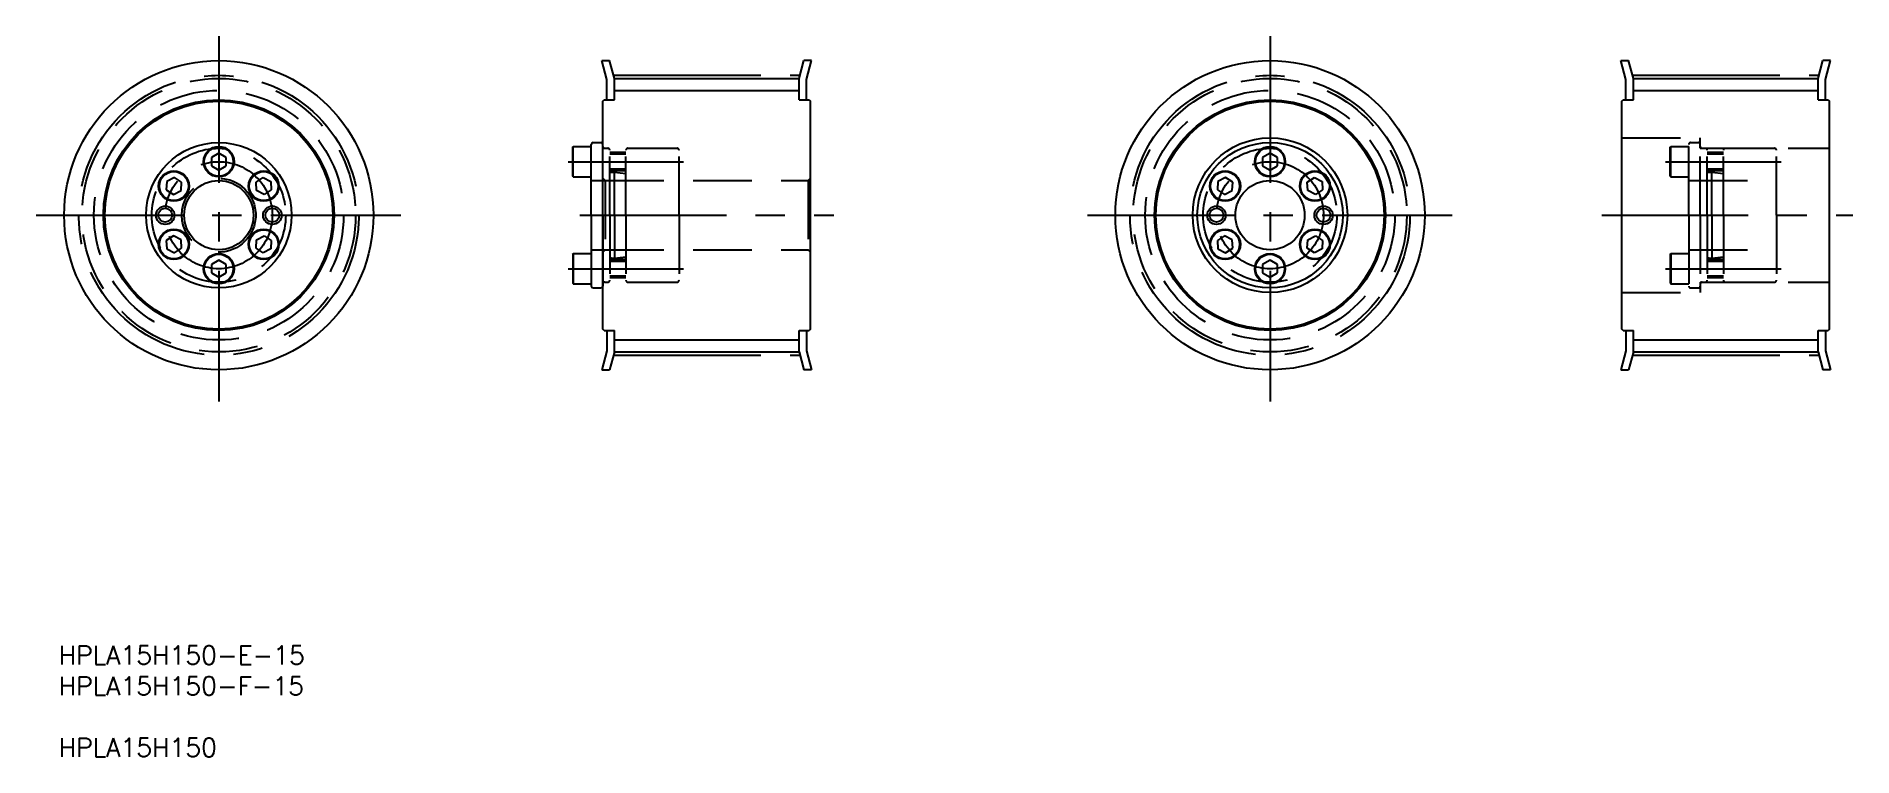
# Model space of a CAD drawing. Extents: x 10 to 404, y -15 to 141.
import ezdxf

# ---------------------------------------------------------------- set-up
doc = ezdxf.new("R2010")
doc.units = 0
doc.linetypes.add('CENTER', pattern=[50.8, 31.75, -6.35, 6.35, -6.35])
doc.linetypes.add('DASHED', pattern=[19.05, 12.7, -6.35])
doc.layers.get('0').update_dxf_attribs({"linetype": 'CONTINUOUS'})
doc.layers.add('CENTER', color=1, linetype='CENTER')
doc.styles.add('MISUMI', font='txt.shx')

# ---------------------------------------------------------------- blocks, each defined once
blk = doc.blocks.new('*U5')
at = {"color": 7, "linetype": 'CONTINUOUS', "style": 'MISUMI'}
for s, p in [('HPLA15H150-E-15', (15.05, 4.8)), ('HPLA15H150-F-15', (15.05, -1.87)), ('HPLA15H150', (15.05, -15.2))]:
    blk.add_text(s, height=4, dxfattribs=at).set_placement(p)

msp = doc.modelspace()

# ---------------------------------------------------------------- linework, layer by layer
at = {"color": 7, "linetype": 'CONTINUOUS'}
for p, q in [((132.73, 135.64), (134.39, 135.64)), ((133.82, 131.57), (132.73, 135.64)), ((135.42, 131.78), (134.39, 135.64)), ((175.42, 131.78), (176.46, 135.64)), ((178.12, 135.64), (176.46, 135.64)), ((177.02, 131.57), (178.12, 135.64)), ((353.44, 135.64), (355.1, 135.64)), ((354.54, 131.57), (353.44, 135.64)), ((356.14, 131.78), (355.1, 135.64)), ((396.14, 131.78), (397.17, 135.64)), ((398.83, 135.64), (397.17, 135.64)), ((397.74, 131.57), (398.83, 135.64)), ((133.82, 127.14), (133.82, 131.57)), ((135.42, 131.78), (175.42, 131.78)), ((135.42, 127.14), (135.42, 131.78)), ((175.42, 127.14), (175.42, 131.78)), ((177.02, 127.14), (177.02, 131.57)), ((354.54, 127.14), (354.54, 131.57)), ((356.14, 131.78), (396.14, 131.78)), ((356.14, 127.14), (356.14, 131.78)), ((396.14, 127.14), (396.14, 131.78)), ((397.74, 127.14), (397.74, 131.57)), ((132.92, 126.84), (133.22, 127.14)), ((132.92, 77.44), (132.92, 126.84)), ((133.22, 127.14), (135.42, 127.14)), ((175.42, 127.14), (177.62, 127.14)), ((177.62, 127.14), (177.92, 126.84)), ((177.92, 77.44), (177.92, 126.84)), ((177.92, 124.64), (177.92, 126.84)), ((353.64, 126.84), (353.94, 127.14)), ((353.64, 77.44), (353.64, 126.84)), ((353.94, 127.14), (356.14, 127.14)), ((396.14, 127.14), (398.34, 127.14)), ((398.34, 127.14), (398.64, 126.84)), ((398.64, 77.44), (398.64, 126.84)), ((398.64, 124.64), (398.64, 126.84)), ((49.73, 115.59), (48.13, 114.67)), ((48.13, 114.67), (48.13, 112.82)), ((51.33, 114.67), (49.73, 115.59)), ((50.53, 115.13), (50.53, 115.13)), ((50.93, 114.9), (50.93, 114.9)), ((51.33, 112.82), (51.33, 114.67)), ((126.42, 116.88), (126.52, 117.04)), ((126.42, 110.61), (126.42, 116.88)), ((126.52, 110.44), (126.52, 117.04)), ((126.52, 117.04), (130.42, 117.04)), ((130.42, 102.14), (130.42, 117.49)), ((130.42, 110.44), (130.42, 117.04)), ((130.42, 111.74), (130.42, 115.74)), ((130.82, 117.89), (132.52, 117.89)), ((132.92, 102.14), (132.92, 117.49)), ((277.44, 115.59), (275.84, 114.67)), ((275.84, 114.67), (275.84, 112.82)), ((279.04, 114.67), (277.44, 115.59)), ((278.24, 115.13), (278.24, 115.13)), ((278.64, 114.9), (278.64, 114.9)), ((279.04, 112.82), (279.04, 114.67)), ((40.1, 110.31), (38.45, 109.47)), ((41.65, 109.3), (40.1, 110.31)), ((48.13, 112.82), (49.73, 111.9)), ((49.73, 111.9), (51.33, 112.82)), ((57.81, 109.3), (59.36, 110.31)), ((59.36, 110.31), (61.01, 109.47)), ((126.42, 110.61), (126.52, 110.44)), ((126.52, 110.44), (130.42, 110.44)), ((267.81, 110.31), (266.16, 109.47)), ((269.36, 109.3), (267.81, 110.31)), ((275.84, 112.82), (277.44, 111.9)), ((277.44, 111.9), (279.04, 112.82)), ((285.52, 109.3), (287.07, 110.31)), ((287.07, 110.31), (288.72, 109.47)), ((38.45, 109.47), (38.35, 107.62)), ((38.35, 107.62), (39.9, 106.62)), ((39.9, 106.62), (41.55, 107.46)), ((41.55, 107.46), (41.65, 109.3)), ((57.91, 107.46), (57.81, 109.3)), ((59.55, 106.62), (57.91, 107.46)), ((61.1, 107.62), (59.55, 106.62)), ((61.01, 109.47), (61.1, 107.62)), ((266.16, 109.47), (266.06, 107.62)), ((266.06, 107.62), (267.61, 106.62)), ((267.61, 106.62), (269.26, 107.46)), ((269.26, 107.46), (269.36, 109.3)), ((285.62, 107.46), (285.52, 109.3)), ((287.26, 106.62), (285.62, 107.46)), ((288.81, 107.62), (287.26, 106.62)), ((288.72, 109.47), (288.81, 107.62)), ((130.42, 102.14), (130.42, 86.79)), ((132.92, 102.14), (132.92, 86.79)), ((39.9, 97.67), (38.35, 96.67)), ((38.35, 96.67), (38.45, 94.82)), ((38.45, 94.82), (40.1, 93.98)), ((41.55, 96.83), (39.9, 97.67)), ((40.1, 93.98), (41.65, 94.99)), ((41.65, 94.99), (41.55, 96.83)), ((57.81, 94.99), (57.91, 96.83)), ((59.36, 93.98), (57.81, 94.99)), ((57.91, 96.83), (59.55, 97.67)), ((61.01, 94.82), (59.36, 93.98)), ((59.55, 97.67), (61.1, 96.67)), ((61.1, 96.67), (61.01, 94.82)), ((267.61, 97.67), (266.06, 96.67)), ((266.06, 96.67), (266.16, 94.82)), ((266.16, 94.82), (267.81, 93.98)), ((269.26, 96.83), (267.61, 97.67)), ((267.81, 93.98), (269.36, 94.99)), ((269.36, 94.99), (269.26, 96.83)), ((285.52, 94.99), (285.62, 96.83)), ((287.07, 93.98), (285.52, 94.99)), ((285.62, 96.83), (287.26, 97.67)), ((288.72, 94.82), (287.07, 93.98)), ((287.26, 97.67), (288.81, 96.67)), ((288.81, 96.67), (288.72, 94.82)), ((49.73, 92.39), (48.13, 91.47)), ((48.13, 91.47), (48.13, 89.62)), ((51.33, 91.47), (49.73, 92.39)), ((51.33, 89.62), (51.33, 91.47)), ((126.42, 93.68), (126.52, 93.84)), ((126.42, 93.68), (126.42, 87.41)), ((126.52, 93.84), (130.42, 93.84)), ((126.52, 93.84), (126.52, 87.24)), ((130.42, 93.84), (130.42, 87.24)), ((130.42, 92.54), (130.42, 88.54)), ((277.44, 92.39), (275.84, 91.47)), ((275.84, 91.47), (275.84, 89.62)), ((279.04, 91.47), (277.44, 92.39)), ((279.04, 89.62), (279.04, 91.47)), ((48.13, 89.62), (49.73, 88.7)), ((49.73, 88.7), (51.33, 89.62)), ((126.42, 87.41), (126.52, 87.24)), ((126.52, 87.24), (130.42, 87.24)), ((275.84, 89.62), (277.44, 88.7)), ((277.44, 88.7), (279.04, 89.62)), ((130.82, 86.39), (132.52, 86.39)), ((177.92, 77.44), (177.92, 79.64)), ((398.64, 77.44), (398.64, 79.64)), ((133.22, 77.14), (132.92, 77.44)), ((133.22, 77.14), (135.42, 77.14)), ((133.82, 77.14), (133.82, 72.72)), ((135.42, 72.51), (135.42, 77.14)), ((175.42, 72.51), (175.42, 77.14)), ((175.42, 77.14), (177.62, 77.14)), ((177.02, 77.14), (177.02, 72.72)), ((177.92, 77.44), (177.62, 77.14)), ((353.94, 77.14), (353.64, 77.44)), ((353.94, 77.14), (356.14, 77.14)), ((354.54, 77.14), (354.54, 72.72)), ((356.14, 72.51), (356.14, 77.14)), ((396.14, 72.51), (396.14, 77.14)), ((396.14, 77.14), (398.34, 77.14)), ((397.74, 77.14), (397.74, 72.72)), ((398.64, 77.44), (398.34, 77.14)), ((133.82, 72.72), (132.73, 68.64)), ((135.42, 72.51), (134.39, 68.64)), ((135.42, 72.51), (175.42, 72.51)), ((175.42, 72.51), (176.46, 68.64)), ((177.02, 72.72), (178.12, 68.64)), ((354.54, 72.72), (353.44, 68.64)), ((356.14, 72.51), (355.1, 68.64)), ((356.14, 72.51), (396.14, 72.51)), ((396.14, 72.51), (397.17, 68.64)), ((397.74, 72.72), (398.83, 68.64)), ((132.73, 68.64), (134.39, 68.64)), ((178.12, 68.64), (176.46, 68.64)), ((353.44, 68.64), (355.1, 68.64)), ((398.83, 68.64), (397.17, 68.64))]:
    msp.add_line(p, q, dxfattribs=at)
at = {"color": 3, "linetype": 'CONTINUOUS'}
for p, q in [((135.42, 129.19), (175.42, 129.19)), ((356.14, 129.19), (396.14, 129.19)), ((135.42, 75.1), (175.42, 75.1)), ((356.14, 75.1), (396.14, 75.1))]:
    msp.add_line(p, q, dxfattribs=at)
at = {"color": 3, "linetype": 'DASHED'}
for p, q in [((353.64, 118.89), (370.64, 118.89)), ((370.64, 116.64), (370.64, 118.89)), ((133.33, 116.64), (134.02, 116.64)), ((134.42, 102.14), (134.42, 116.24)), ((137.92, 115.74), (134.42, 115.74)), ((137.92, 115.34), (134.42, 115.34)), ((137.92, 102.14), (137.92, 116.24)), ((138.32, 116.64), (149.02, 116.64)), ((149.42, 102.14), (149.42, 116.24)), ((364.14, 116.88), (364.23, 117.04)), ((364.14, 110.61), (364.14, 116.88)), ((364.23, 110.44), (364.23, 117.04)), ((364.23, 117.04), (368.14, 117.04)), ((368.14, 102.14), (368.14, 117.49)), ((368.14, 110.44), (368.14, 117.04)), ((368.14, 111.74), (368.14, 115.74)), ((368.54, 117.89), (370.24, 117.89)), ((370.64, 102.14), (370.64, 117.49)), ((370.64, 116.64), (398.64, 116.64)), ((371.05, 116.64), (371.74, 116.64)), ((372.14, 102.14), (372.14, 116.24)), ((375.64, 115.74), (372.14, 115.74)), ((375.64, 115.34), (372.14, 115.34)), ((375.64, 102.14), (375.64, 116.24)), ((376.04, 116.64), (386.74, 116.64)), ((387.14, 102.14), (387.14, 116.24)), ((137.92, 112.14), (134.42, 112.14)), ((137.92, 111.74), (134.44, 111.74)), ((134.83, 111.44), (135.42, 111.44)), ((135.42, 111.44), (137.92, 111.19)), ((135.42, 102.14), (135.42, 111.44)), ((364.14, 110.61), (364.23, 110.44)), ((364.23, 110.44), (368.14, 110.44)), ((375.64, 112.14), (372.14, 112.14)), ((375.64, 111.74), (372.15, 111.74)), ((372.55, 111.44), (373.14, 111.44)), ((373.14, 111.44), (375.64, 111.19)), ((373.14, 102.14), (373.14, 111.44)), ((130.42, 109.64), (149.42, 109.64)), ((132.92, 110.14), (133.42, 109.64)), ((133.42, 109.64), (177.42, 109.64)), ((133.42, 109.64), (133.42, 94.64)), ((177.92, 110.14), (177.42, 109.64)), ((177.42, 109.64), (177.42, 94.64)), ((368.14, 109.64), (387.14, 109.64)), ((134.42, 102.14), (134.42, 88.04)), ((135.42, 102.14), (135.42, 92.84)), ((137.92, 102.14), (137.92, 88.04)), ((149.42, 102.14), (149.42, 88.04)), ((368.14, 102.14), (368.14, 86.79)), ((370.64, 102.14), (370.64, 86.79)), ((372.14, 102.14), (372.14, 88.04)), ((373.14, 102.14), (373.14, 92.84)), ((375.64, 102.14), (375.64, 88.04)), ((387.14, 102.14), (387.14, 88.04)), ((130.42, 94.64), (149.42, 94.64)), ((132.92, 94.14), (133.42, 94.64)), ((133.42, 94.64), (177.42, 94.64)), ((177.92, 94.14), (177.42, 94.64)), ((368.14, 94.64), (387.14, 94.64)), ((137.92, 92.14), (134.42, 92.14)), ((137.92, 92.54), (134.44, 92.54)), ((134.83, 92.84), (135.42, 92.84)), ((135.42, 92.84), (137.92, 93.09)), ((364.14, 93.68), (364.23, 93.84)), ((364.14, 93.68), (364.14, 87.41)), ((364.23, 93.84), (368.14, 93.84)), ((364.23, 93.84), (364.23, 87.24)), ((368.14, 93.84), (368.14, 87.24)), ((368.14, 92.54), (368.14, 88.54)), ((375.64, 92.14), (372.14, 92.14)), ((375.64, 92.54), (372.15, 92.54)), ((372.55, 92.84), (373.14, 92.84)), ((373.14, 92.84), (375.64, 93.09)), ((133.33, 87.64), (134.02, 87.64)), ((137.92, 88.94), (134.42, 88.94)), ((137.92, 88.54), (134.42, 88.54)), ((138.32, 87.64), (149.02, 87.64)), ((364.14, 87.41), (364.23, 87.24)), ((364.23, 87.24), (368.14, 87.24)), ((370.64, 87.64), (370.64, 85.39)), ((370.64, 87.64), (398.64, 87.64)), ((371.05, 87.64), (371.74, 87.64)), ((375.64, 88.94), (372.14, 88.94)), ((375.64, 88.54), (372.14, 88.54)), ((376.04, 87.64), (386.74, 87.64)), ((353.64, 85.39), (370.64, 85.39)), ((368.54, 86.39), (370.24, 86.39))]:
    msp.add_line(p, q, dxfattribs=at)
at = {"color": 7, "linetype": 'CONTINUOUS'}
for centre, radius in [((49.73, 102.14), 33.5), ((277.44, 102.14), 33.5), ((49.73, 102.14), 25), ((49.73, 102.14), 24.7), ((277.44, 102.14), 25), ((277.44, 102.14), 24.7), ((277.44, 102.14), 16.75), ((49.73, 102.14), 15.75), ((49.73, 113.74), 3.3), ((49.73, 113.74), 3.14), ((277.44, 102.14), 15.75), ((277.44, 113.74), 3.3), ((277.44, 113.74), 3.14), ((40, 108.46), 3.3), ((40, 108.46), 3.14), ((59.46, 108.46), 3.3), ((59.46, 108.46), 3.14), ((267.71, 108.46), 3.3), ((267.71, 108.46), 3.14), ((287.17, 108.46), 3.3), ((287.17, 108.46), 3.14), ((49.73, 102.14), 7.5), ((277.44, 102.14), 7.5), ((38.13, 102.14), 1.5), ((61.33, 102.14), 1.5), ((265.84, 102.14), 2), ((265.84, 102.14), 1.5), ((289.04, 102.14), 2), ((289.04, 102.14), 1.5), ((40, 95.83), 3.3), ((40, 95.83), 3.14), ((59.46, 95.83), 3.3), ((59.46, 95.83), 3.14), ((267.71, 95.83), 3.3), ((267.71, 95.83), 3.14), ((287.17, 95.83), 3.3), ((287.17, 95.83), 3.14), ((49.73, 90.54), 3.3), ((49.73, 90.54), 3.14), ((277.44, 90.54), 3.3), ((277.44, 90.54), 3.14)]:
    msp.add_circle(centre, radius, dxfattribs=at)
at = {"color": 3, "linetype": 'DASHED'}
for centre, radius in [((49.73, 102.14), 29.63), ((277.44, 102.14), 29.63), ((49.73, 102.14), 27.04), ((277.44, 102.14), 27.04), ((49.73, 102.14), 14.5), ((277.44, 102.14), 14.5), ((49.73, 102.14), 8)]:
    msp.add_circle(centre, radius, dxfattribs=at)
at = {"color": 3}
for centre in [(38.13, 102.14), (61.33, 102.14)]:
    msp.add_circle(centre, 2, dxfattribs=at)
at = {"color": 7, "linetype": 'CONTINUOUS'}
for centre, start, end in [((130.82, 117.49), 90, 180), ((132.52, 117.49), 0, 90), ((130.82, 86.79), 180, 270), ((132.52, 86.79), 270, 0)]:
    msp.add_arc(centre, 0.4, start, end, dxfattribs=at)
at = {"color": 3, "linetype": 'DASHED'}
for centre, radius, start, end in [((133.33, 117.05), 0.41, 180, 270), ((134.02, 116.24), 0.4, 0, 90), ((138.32, 116.24), 0.4, 90, 180), ((149.02, 116.24), 0.4, 0, 90), ((368.54, 117.49), 0.4, 90, 180), ((370.24, 117.49), 0.4, 0, 90), ((371.05, 117.05), 0.41, 180, 270), ((371.74, 116.24), 0.4, 0, 90), ((376.04, 116.24), 0.4, 90, 180), ((386.74, 116.24), 0.4, 0, 90), ((134.83, 111.85), 0.41, 180, 270), ((372.55, 111.85), 0.41, 180, 270), ((134.83, 92.43), 0.41, 90, 180), ((372.55, 92.43), 0.41, 90, 180), ((133.33, 87.23), 0.41, 90, 180), ((134.02, 88.04), 0.4, 270, 0), ((138.32, 88.04), 0.4, 180, 270), ((149.02, 88.04), 0.4, 270, 0), ((368.54, 86.79), 0.4, 180, 270), ((370.24, 86.79), 0.4, 270, 0), ((371.05, 87.23), 0.41, 90, 180), ((371.74, 88.04), 0.4, 270, 0), ((376.04, 88.04), 0.4, 180, 270), ((386.74, 88.04), 0.4, 270, 0)]:
    msp.add_arc(centre, radius, start, end, dxfattribs=at)
at = {"layer": 'CENTER', "color": 1, "linetype": 'CENTER'}
for p, q in [((49.73, 140.91), (49.73, 61.79)), ((277.44, 140.91), (277.44, 61.79)), ((135.42, 132.46), (175.42, 132.46)), ((356.14, 132.46), (396.14, 132.46)), ((125.42, 113.74), (150.42, 113.74)), ((363.14, 113.74), (388.14, 113.74)), ((10.2, 102.14), (89.16, 102.14)), ((127.92, 102.14), (182.92, 102.14)), ((237.92, 102.14), (316.87, 102.14)), ((349.28, 102.14), (403.65, 102.14)), ((125.42, 90.54), (150.42, 90.54)), ((363.14, 90.54), (388.14, 90.54)), ((135.42, 71.82), (175.42, 71.82)), ((356.14, 71.82), (396.14, 71.82))]:
    msp.add_line(p, q, dxfattribs=at)
for centre, radius in [((49.73, 102.14), 30.32), ((277.44, 102.14), 30.32), ((49.73, 102.14), 11.6), ((277.44, 102.14), 11.6)]:
    msp.add_circle(centre, radius, dxfattribs=at)

# ---------------------------------------------------------------- block references
at = {"color": 7, "linetype": 'CONTINUOUS'}
msp.add_blockref('*U5', (0, 0), dxfattribs=at)

doc.saveas('drawing.dxf')
